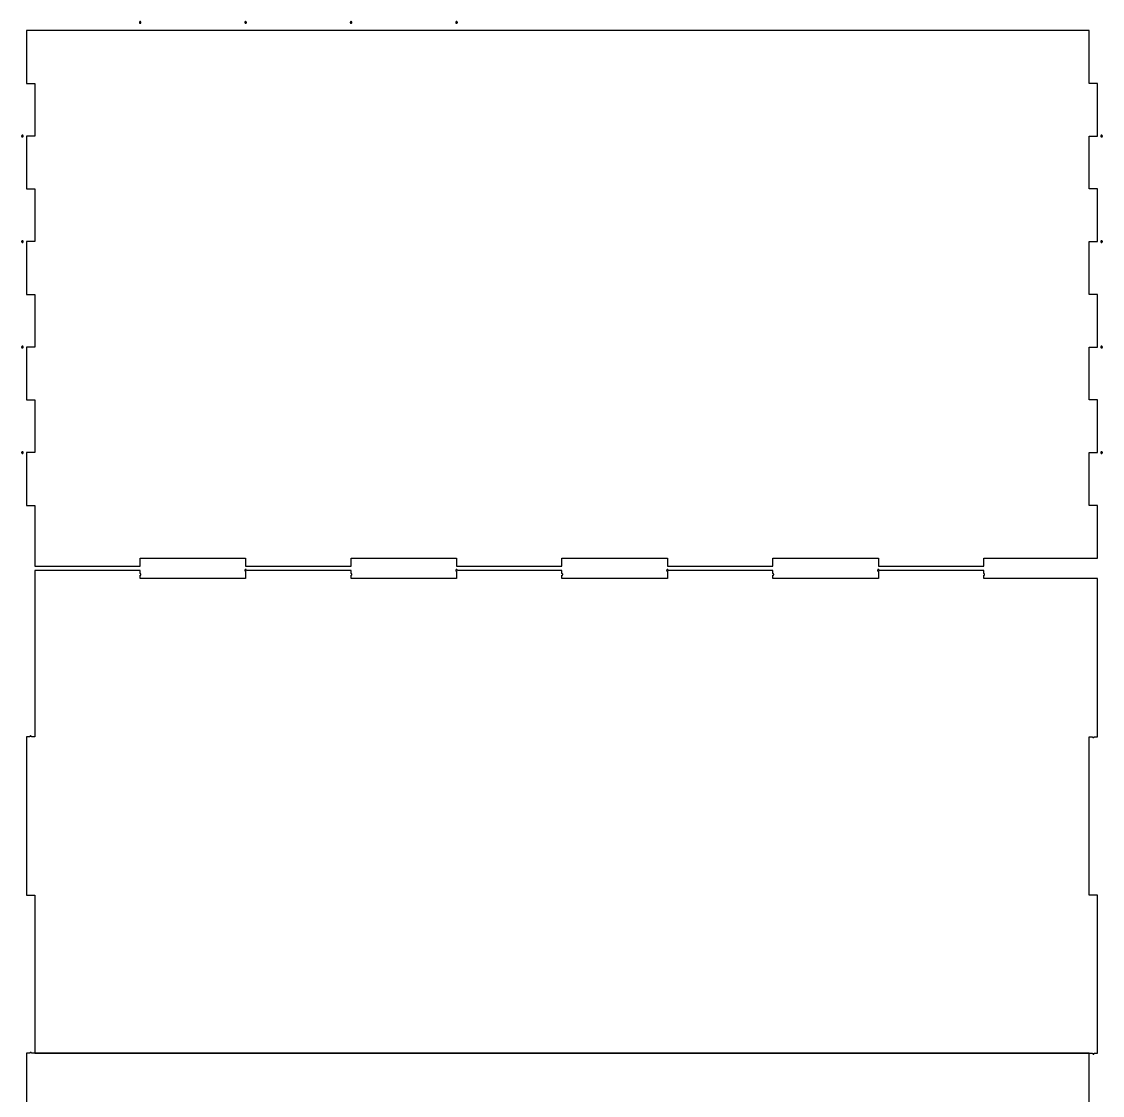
# Model space of a CAD drawing. Header units: metres. Extents: x -5 to 600, y -3 to 4175.
# Drawn here: x -5 to 405, y 404 to 811.2 of the extents above; entities that cross this region are included whole.
import ezdxf

# ---------------------------------------------------------------- set-up
doc = ezdxf.new("R2010")
doc.units = ezdxf.units.M

msp = doc.modelspace()

# ---------------------------------------------------------------- linework, layer by layer
for p, q in [((400, 807.75), (-3.09999, 807.75)), ((-3.09999, 807.75), (-3.09999, 787.75)), ((39.6917, 810.882), (39.69, 810.85)), ((39.69, 810.85), (39.6917, 810.818)), ((39.6968, 810.914), (39.6917, 810.882)), ((39.6917, 810.818), (39.6968, 810.786)), ((39.7052, 810.946), (39.6968, 810.914)), ((39.6968, 810.786), (39.7052, 810.754)), ((39.7168, 810.976), (39.7052, 810.946)), ((39.7052, 810.754), (39.7168, 810.724)), ((39.7315, 811.005), (39.7168, 810.976)), ((39.7168, 810.724), (39.7315, 810.695)), ((39.7492, 811.032), (39.7315, 811.005)), ((39.7315, 810.695), (39.7492, 810.668)), ((39.7696, 811.057), (39.7492, 811.032)), ((39.7492, 810.668), (39.7696, 810.643)), ((39.7926, 811.08), (39.7696, 811.057)), ((39.7696, 810.643), (39.7926, 810.62)), ((39.8178, 811.101), (39.7926, 811.08)), ((39.7926, 810.62), (39.8178, 810.599)), ((39.845, 811.118), (39.8178, 811.101)), ((39.8178, 810.599), (39.845, 810.582)), ((39.8739, 811.133), (39.845, 811.118)), ((39.845, 810.582), (39.8739, 810.567)), ((39.9042, 811.145), (39.8739, 811.133)), ((39.8739, 810.567), (39.9042, 810.555)), ((39.9355, 811.153), (39.9042, 811.145)), ((39.9042, 810.555), (39.9355, 810.547)), ((39.9676, 811.158), (39.9355, 811.153)), ((39.9355, 810.547), (39.9676, 810.542)), ((40, 811.16), (39.9676, 811.158)), ((39.9676, 810.542), (40, 810.54)), ((40.0324, 811.158), (40, 811.16)), ((40, 810.54), (40.0324, 810.542)), ((40.0645, 811.153), (40.0324, 811.158)), ((40.0324, 810.542), (40.0645, 810.547)), ((40.0958, 811.145), (40.0645, 811.153)), ((40.0645, 810.547), (40.0958, 810.555)), ((40.1261, 811.133), (40.0958, 811.145)), ((40.0958, 810.555), (40.1261, 810.567)), ((40.155, 811.118), (40.1261, 811.133)), ((40.1261, 810.567), (40.155, 810.582)), ((40.1822, 811.101), (40.155, 811.118)), ((40.155, 810.582), (40.1822, 810.599)), ((40.2074, 811.08), (40.1822, 811.101)), ((40.1822, 810.599), (40.2074, 810.62)), ((40.2304, 811.057), (40.2074, 811.08)), ((40.2074, 810.62), (40.2304, 810.643)), ((40.2508, 811.032), (40.2304, 811.057)), ((40.2304, 810.643), (40.2508, 810.668)), ((40.2685, 811.005), (40.2508, 811.032)), ((40.2508, 810.668), (40.2685, 810.695)), ((40.2832, 810.976), (40.2685, 811.005)), ((40.2685, 810.695), (40.2832, 810.724)), ((40.2948, 810.946), (40.2832, 810.976)), ((40.2832, 810.724), (40.2948, 810.754)), ((40.3032, 810.914), (40.2948, 810.946)), ((40.2948, 810.754), (40.3032, 810.786)), ((40.3083, 810.882), (40.3032, 810.914)), ((40.3032, 810.786), (40.3083, 810.818)), ((40.31, 810.85), (40.3083, 810.882)), ((40.3083, 810.818), (40.31, 810.85)), ((79.6917, 810.882), (79.69, 810.85)), ((79.69, 810.85), (79.6917, 810.818)), ((79.6968, 810.914), (79.6917, 810.882)), ((79.6917, 810.818), (79.6968, 810.786)), ((79.7052, 810.946), (79.6968, 810.914)), ((79.6968, 810.786), (79.7052, 810.754)), ((79.7168, 810.976), (79.7052, 810.946)), ((79.7052, 810.754), (79.7168, 810.724)), ((79.7315, 811.005), (79.7168, 810.976)), ((79.7168, 810.724), (79.7315, 810.695)), ((79.7492, 811.032), (79.7315, 811.005)), ((79.7315, 810.695), (79.7492, 810.668)), ((79.7696, 811.057), (79.7492, 811.032)), ((79.7492, 810.668), (79.7696, 810.643)), ((79.7926, 811.08), (79.7696, 811.057)), ((79.7696, 810.643), (79.7926, 810.62)), ((79.8178, 811.101), (79.7926, 811.08)), ((79.7926, 810.62), (79.8178, 810.599)), ((79.845, 811.118), (79.8178, 811.101)), ((79.8178, 810.599), (79.845, 810.582)), ((79.8739, 811.133), (79.845, 811.118)), ((79.845, 810.582), (79.8739, 810.567)), ((79.9042, 811.145), (79.8739, 811.133)), ((79.8739, 810.567), (79.9042, 810.555)), ((79.9355, 811.153), (79.9042, 811.145)), ((79.9042, 810.555), (79.9355, 810.547)), ((79.9676, 811.158), (79.9355, 811.153)), ((79.9355, 810.547), (79.9676, 810.542)), ((80, 811.16), (79.9676, 811.158)), ((79.9676, 810.542), (80, 810.54)), ((80.0324, 811.158), (80, 811.16)), ((80, 810.54), (80.0324, 810.542)), ((80.0645, 811.153), (80.0324, 811.158)), ((80.0324, 810.542), (80.0645, 810.547)), ((80.0958, 811.145), (80.0645, 811.153)), ((80.0645, 810.547), (80.0958, 810.555)), ((80.1261, 811.133), (80.0958, 811.145)), ((80.0958, 810.555), (80.1261, 810.567)), ((80.155, 811.118), (80.1261, 811.133)), ((80.1261, 810.567), (80.155, 810.582)), ((80.1822, 811.101), (80.155, 811.118)), ((80.155, 810.582), (80.1822, 810.599)), ((80.2074, 811.08), (80.1822, 811.101)), ((80.1822, 810.599), (80.2074, 810.62)), ((80.2304, 811.057), (80.2074, 811.08)), ((80.2074, 810.62), (80.2304, 810.643)), ((80.2508, 811.032), (80.2304, 811.057)), ((80.2304, 810.643), (80.2508, 810.668)), ((80.2685, 811.005), (80.2508, 811.032)), ((80.2508, 810.668), (80.2685, 810.695)), ((80.2832, 810.976), (80.2685, 811.005)), ((80.2685, 810.695), (80.2832, 810.724)), ((80.2948, 810.946), (80.2832, 810.976)), ((80.2832, 810.724), (80.2948, 810.754)), ((80.3032, 810.914), (80.2948, 810.946)), ((80.2948, 810.754), (80.3032, 810.786)), ((80.3083, 810.882), (80.3032, 810.914)), ((80.3032, 810.786), (80.3083, 810.818)), ((80.31, 810.85), (80.3083, 810.882)), ((80.3083, 810.818), (80.31, 810.85)), ((119.692, 810.882), (119.69, 810.85)), ((119.69, 810.85), (119.692, 810.818)), ((119.697, 810.914), (119.692, 810.882)), ((119.692, 810.818), (119.697, 810.786)), ((119.705, 810.946), (119.697, 810.914)), ((119.697, 810.786), (119.705, 810.754)), ((119.717, 810.976), (119.705, 810.946)), ((119.705, 810.754), (119.717, 810.724)), ((119.732, 811.005), (119.717, 810.976)), ((119.717, 810.724), (119.732, 810.695)), ((119.749, 811.032), (119.732, 811.005)), ((119.732, 810.695), (119.749, 810.668)), ((119.77, 811.057), (119.749, 811.032)), ((119.749, 810.668), (119.77, 810.643)), ((119.793, 811.08), (119.77, 811.057)), ((119.77, 810.643), (119.793, 810.62)), ((119.818, 811.101), (119.793, 811.08)), ((119.793, 810.62), (119.818, 810.599)), ((119.845, 811.118), (119.818, 811.101)), ((119.818, 810.599), (119.845, 810.582)), ((119.874, 811.133), (119.845, 811.118)), ((119.845, 810.582), (119.874, 810.567)), ((119.904, 811.145), (119.874, 811.133)), ((119.874, 810.567), (119.904, 810.555)), ((119.936, 811.153), (119.904, 811.145)), ((119.904, 810.555), (119.936, 810.547)), ((119.968, 811.158), (119.936, 811.153)), ((119.936, 810.547), (119.968, 810.542)), ((120, 811.16), (119.968, 811.158)), ((119.968, 810.542), (120, 810.54)), ((120.032, 811.158), (120, 811.16)), ((120, 810.54), (120.032, 810.542)), ((120.064, 811.153), (120.032, 811.158)), ((120.032, 810.542), (120.064, 810.547)), ((120.096, 811.145), (120.064, 811.153)), ((120.064, 810.547), (120.096, 810.555)), ((120.126, 811.133), (120.096, 811.145)), ((120.096, 810.555), (120.126, 810.567)), ((120.155, 811.118), (120.126, 811.133)), ((120.126, 810.567), (120.155, 810.582)), ((120.182, 811.101), (120.155, 811.118)), ((120.155, 810.582), (120.182, 810.599)), ((120.207, 811.08), (120.182, 811.101)), ((120.182, 810.599), (120.207, 810.62)), ((120.23, 811.057), (120.207, 811.08)), ((120.207, 810.62), (120.23, 810.643)), ((120.251, 811.032), (120.23, 811.057)), ((120.23, 810.643), (120.251, 810.668)), ((120.268, 811.005), (120.251, 811.032)), ((120.251, 810.668), (120.268, 810.695)), ((120.283, 810.976), (120.268, 811.005)), ((120.268, 810.695), (120.283, 810.724)), ((120.295, 810.946), (120.283, 810.976)), ((120.283, 810.724), (120.295, 810.754)), ((120.303, 810.914), (120.295, 810.946)), ((120.295, 810.754), (120.303, 810.786)), ((120.308, 810.882), (120.303, 810.914)), ((120.303, 810.786), (120.308, 810.818)), ((120.31, 810.85), (120.308, 810.882)), ((120.308, 810.818), (120.31, 810.85)), ((159.692, 810.882), (159.69, 810.85)), ((159.69, 810.85), (159.692, 810.818)), ((159.697, 810.914), (159.692, 810.882)), ((159.692, 810.818), (159.697, 810.786)), ((159.705, 810.946), (159.697, 810.914)), ((159.697, 810.786), (159.705, 810.754)), ((159.717, 810.976), (159.705, 810.946)), ((159.705, 810.754), (159.717, 810.724)), ((159.732, 811.005), (159.717, 810.976)), ((159.717, 810.724), (159.732, 810.695)), ((159.749, 811.032), (159.732, 811.005)), ((159.732, 810.695), (159.749, 810.668)), ((159.77, 811.057), (159.749, 811.032)), ((159.749, 810.668), (159.77, 810.643)), ((159.793, 811.08), (159.77, 811.057)), ((159.77, 810.643), (159.793, 810.62)), ((159.818, 811.101), (159.793, 811.08)), ((159.793, 810.62), (159.818, 810.599)), ((159.845, 811.118), (159.818, 811.101)), ((159.818, 810.599), (159.845, 810.582)), ((159.874, 811.133), (159.845, 811.118)), ((159.845, 810.582), (159.874, 810.567)), ((159.904, 811.145), (159.874, 811.133)), ((159.874, 810.567), (159.904, 810.555)), ((159.936, 811.153), (159.904, 811.145)), ((159.904, 810.555), (159.936, 810.547)), ((159.968, 811.158), (159.936, 811.153)), ((159.936, 810.547), (159.968, 810.542)), ((160, 811.16), (159.968, 811.158)), ((159.968, 810.542), (160, 810.54)), ((160.032, 811.158), (160, 811.16)), ((160, 810.54), (160.032, 810.542)), ((160.064, 811.153), (160.032, 811.158)), ((160.032, 810.542), (160.064, 810.547)), ((160.096, 811.145), (160.064, 811.153)), ((160.064, 810.547), (160.096, 810.555)), ((160.126, 811.133), (160.096, 811.145)), ((160.096, 810.555), (160.126, 810.567)), ((160.155, 811.118), (160.126, 811.133)), ((160.126, 810.567), (160.155, 810.582)), ((160.182, 811.101), (160.155, 811.118)), ((160.155, 810.582), (160.182, 810.599)), ((160.207, 811.08), (160.182, 811.101)), ((160.182, 810.599), (160.207, 810.62)), ((160.23, 811.057), (160.207, 811.08)), ((160.207, 810.62), (160.23, 810.643)), ((160.251, 811.032), (160.23, 811.057)), ((160.23, 810.643), (160.251, 810.668)), ((160.268, 811.005), (160.251, 811.032)), ((160.251, 810.668), (160.268, 810.695)), ((160.283, 810.976), (160.268, 811.005)), ((160.268, 810.695), (160.283, 810.724)), ((160.295, 810.946), (160.283, 810.976)), ((160.283, 810.724), (160.295, 810.754)), ((160.303, 810.914), (160.295, 810.946)), ((160.295, 810.754), (160.303, 810.786)), ((160.308, 810.882), (160.303, 810.914)), ((160.303, 810.786), (160.308, 810.818)), ((160.31, 810.85), (160.308, 810.882)), ((160.308, 810.818), (160.31, 810.85)), ((400, 787.75), (400, 807.75)), ((-3.09999, 787.75), (0, 787.75)), ((0, 787.75), (0, 767.75)), ((403.1, 787.75), (400, 787.75)), ((403.1, 767.75), (403.1, 787.75)), ((-4.9583, 767.782), (-4.95999, 767.75)), ((-4.95999, 767.75), (-4.9583, 767.718)), ((-4.95322, 767.814), (-4.9583, 767.782)), ((-4.9583, 767.718), (-4.95322, 767.686)), ((-4.94482, 767.846), (-4.95322, 767.814)), ((-4.95322, 767.686), (-4.94482, 767.654)), ((-4.9332, 767.876), (-4.94482, 767.846)), ((-4.94482, 767.654), (-4.9332, 767.624)), ((-4.91846, 767.905), (-4.9332, 767.876)), ((-4.9332, 767.624), (-4.91846, 767.595)), ((-4.90079, 767.932), (-4.91846, 767.905)), ((-4.91846, 767.595), (-4.90079, 767.568)), ((-4.88037, 767.957), (-4.90079, 767.932)), ((-4.90079, 767.568), (-4.88037, 767.543)), ((-4.85742, 767.98), (-4.88037, 767.957)), ((-4.88037, 767.543), (-4.85742, 767.52)), ((-4.8322, 768.001), (-4.85742, 767.98)), ((-4.85742, 767.52), (-4.8322, 767.499)), ((-4.80499, 768.018), (-4.8322, 768.001)), ((-4.8322, 767.499), (-4.80499, 767.482)), ((-4.77608, 768.033), (-4.80499, 768.018)), ((-4.80499, 767.482), (-4.77608, 767.467)), ((-4.74579, 768.045), (-4.77608, 768.033)), ((-4.77608, 767.467), (-4.74579, 767.455)), ((-4.71445, 768.053), (-4.74579, 768.045)), ((-4.74579, 767.455), (-4.71445, 767.447)), ((-4.6824, 768.058), (-4.71445, 768.053)), ((-4.71445, 767.447), (-4.6824, 767.442)), ((-4.64999, 768.06), (-4.6824, 768.058)), ((-4.6824, 767.442), (-4.64999, 767.44)), ((-4.61758, 768.058), (-4.64999, 768.06)), ((-4.64999, 767.44), (-4.61758, 767.442)), ((-4.58554, 768.053), (-4.61758, 768.058)), ((-4.61758, 767.442), (-4.58554, 767.447)), ((-4.5542, 768.045), (-4.58554, 768.053)), ((-4.58554, 767.447), (-4.5542, 767.455)), ((-4.52391, 768.033), (-4.5542, 768.045)), ((-4.5542, 767.455), (-4.52391, 767.467)), ((-4.495, 768.018), (-4.52391, 768.033)), ((-4.52391, 767.467), (-4.495, 767.482)), ((-4.46777, 768.001), (-4.495, 768.018)), ((-4.495, 767.482), (-4.46777, 767.499)), ((-4.44257, 767.98), (-4.46777, 768.001)), ((-4.46777, 767.499), (-4.44257, 767.52)), ((-4.41962, 767.957), (-4.44257, 767.98)), ((-4.44257, 767.52), (-4.41962, 767.543)), ((-4.3992, 767.932), (-4.41962, 767.957)), ((-4.41962, 767.543), (-4.3992, 767.568)), ((-4.38153, 767.905), (-4.3992, 767.932)), ((-4.3992, 767.568), (-4.38153, 767.595)), ((-4.36679, 767.876), (-4.38153, 767.905)), ((-4.38153, 767.595), (-4.36679, 767.624)), ((-4.35516, 767.846), (-4.36679, 767.876)), ((-4.36679, 767.624), (-4.35516, 767.654)), ((-4.34677, 767.814), (-4.35516, 767.846)), ((-4.35516, 767.654), (-4.34677, 767.686)), ((-4.34169, 767.782), (-4.34677, 767.814)), ((-4.34677, 767.686), (-4.34169, 767.718)), ((-4.34, 767.75), (-4.34169, 767.782)), ((-4.34169, 767.718), (-4.34, 767.75)), ((0, 767.75), (-3.09999, 767.75)), ((-3.09999, 767.75), (-3.09999, 747.75)), ((400, 747.75), (400, 767.75)), ((400, 767.75), (403.1, 767.75)), ((404.342, 767.782), (404.34, 767.75)), ((404.34, 767.75), (404.342, 767.718)), ((404.347, 767.814), (404.342, 767.782)), ((404.342, 767.718), (404.347, 767.686)), ((404.355, 767.846), (404.347, 767.814)), ((404.347, 767.686), (404.355, 767.654)), ((404.367, 767.876), (404.355, 767.846)), ((404.355, 767.654), (404.367, 767.624)), ((404.382, 767.905), (404.367, 767.876)), ((404.367, 767.624), (404.382, 767.595)), ((404.399, 767.932), (404.382, 767.905)), ((404.382, 767.595), (404.399, 767.568)), ((404.42, 767.957), (404.399, 767.932)), ((404.399, 767.568), (404.42, 767.543)), ((404.443, 767.98), (404.42, 767.957)), ((404.42, 767.543), (404.443, 767.52)), ((404.468, 768.001), (404.443, 767.98)), ((404.443, 767.52), (404.468, 767.499)), ((404.495, 768.018), (404.468, 768.001)), ((404.468, 767.499), (404.495, 767.482)), ((404.524, 768.033), (404.495, 768.018)), ((404.495, 767.482), (404.524, 767.467)), ((404.554, 768.045), (404.524, 768.033)), ((404.524, 767.467), (404.554, 767.455)), ((404.586, 768.053), (404.554, 768.045)), ((404.554, 767.455), (404.586, 767.447)), ((404.618, 768.058), (404.586, 768.053)), ((404.586, 767.447), (404.618, 767.442)), ((404.65, 768.06), (404.618, 768.058)), ((404.618, 767.442), (404.65, 767.44)), ((404.682, 768.058), (404.65, 768.06)), ((404.65, 767.44), (404.682, 767.442)), ((404.714, 768.053), (404.682, 768.058)), ((404.682, 767.442), (404.714, 767.447)), ((404.746, 768.045), (404.714, 768.053)), ((404.714, 767.447), (404.746, 767.455)), ((404.776, 768.033), (404.746, 768.045)), ((404.746, 767.455), (404.776, 767.467)), ((404.805, 768.018), (404.776, 768.033)), ((404.776, 767.467), (404.805, 767.482)), ((404.832, 768.001), (404.805, 768.018)), ((404.805, 767.482), (404.832, 767.499)), ((404.857, 767.98), (404.832, 768.001)), ((404.832, 767.499), (404.857, 767.52)), ((404.88, 767.957), (404.857, 767.98)), ((404.857, 767.52), (404.88, 767.543)), ((404.901, 767.932), (404.88, 767.957)), ((404.88, 767.543), (404.901, 767.568)), ((404.918, 767.905), (404.901, 767.932)), ((404.901, 767.568), (404.918, 767.595)), ((404.933, 767.876), (404.918, 767.905)), ((404.918, 767.595), (404.933, 767.624)), ((404.945, 767.846), (404.933, 767.876)), ((404.933, 767.624), (404.945, 767.654)), ((404.953, 767.814), (404.945, 767.846)), ((404.945, 767.654), (404.953, 767.686)), ((404.958, 767.782), (404.953, 767.814)), ((404.953, 767.686), (404.958, 767.718)), ((404.96, 767.75), (404.958, 767.782)), ((404.958, 767.718), (404.96, 767.75)), ((-3.09999, 747.75), (0, 747.75)), ((0, 747.75), (0, 727.75)), ((403.1, 747.75), (400, 747.75)), ((403.1, 727.75), (403.1, 747.75)), ((-4.9583, 727.782), (-4.95999, 727.75)), ((-4.95999, 727.75), (-4.9583, 727.718)), ((-4.95322, 727.814), (-4.9583, 727.782)), ((-4.9583, 727.718), (-4.95322, 727.686)), ((-4.94482, 727.846), (-4.95322, 727.814)), ((-4.95322, 727.686), (-4.94482, 727.654)), ((-4.9332, 727.876), (-4.94482, 727.846)), ((-4.94482, 727.654), (-4.9332, 727.624)), ((-4.91846, 727.905), (-4.9332, 727.876)), ((-4.9332, 727.624), (-4.91846, 727.595)), ((-4.90079, 727.932), (-4.91846, 727.905)), ((-4.91846, 727.595), (-4.90079, 727.568)), ((-4.88037, 727.957), (-4.90079, 727.932)), ((-4.90079, 727.568), (-4.88037, 727.543)), ((-4.85742, 727.98), (-4.88037, 727.957)), ((-4.88037, 727.543), (-4.85742, 727.52)), ((-4.8322, 728.001), (-4.85742, 727.98)), ((-4.85742, 727.52), (-4.8322, 727.499)), ((-4.80499, 728.018), (-4.8322, 728.001)), ((-4.8322, 727.499), (-4.80499, 727.482)), ((-4.77608, 728.033), (-4.80499, 728.018)), ((-4.80499, 727.482), (-4.77608, 727.467)), ((-4.74579, 728.045), (-4.77608, 728.033)), ((-4.77608, 727.467), (-4.74579, 727.455)), ((-4.71445, 728.053), (-4.74579, 728.045)), ((-4.74579, 727.455), (-4.71445, 727.447)), ((-4.6824, 728.058), (-4.71445, 728.053)), ((-4.71445, 727.447), (-4.6824, 727.442)), ((-4.64999, 728.06), (-4.6824, 728.058)), ((-4.6824, 727.442), (-4.64999, 727.44)), ((-4.61758, 728.058), (-4.64999, 728.06)), ((-4.64999, 727.44), (-4.61758, 727.442)), ((-4.58554, 728.053), (-4.61758, 728.058)), ((-4.61758, 727.442), (-4.58554, 727.447)), ((-4.5542, 728.045), (-4.58554, 728.053)), ((-4.58554, 727.447), (-4.5542, 727.455)), ((-4.52391, 728.033), (-4.5542, 728.045)), ((-4.5542, 727.455), (-4.52391, 727.467)), ((-4.495, 728.018), (-4.52391, 728.033)), ((-4.52391, 727.467), (-4.495, 727.482)), ((-4.46777, 728.001), (-4.495, 728.018)), ((-4.495, 727.482), (-4.46777, 727.499)), ((-4.44257, 727.98), (-4.46777, 728.001)), ((-4.46777, 727.499), (-4.44257, 727.52)), ((-4.41962, 727.957), (-4.44257, 727.98)), ((-4.44257, 727.52), (-4.41962, 727.543)), ((-4.3992, 727.932), (-4.41962, 727.957)), ((-4.41962, 727.543), (-4.3992, 727.568)), ((-4.38153, 727.905), (-4.3992, 727.932)), ((-4.3992, 727.568), (-4.38153, 727.595)), ((-4.36679, 727.876), (-4.38153, 727.905)), ((-4.38153, 727.595), (-4.36679, 727.624)), ((-4.35516, 727.846), (-4.36679, 727.876)), ((-4.36679, 727.624), (-4.35516, 727.654)), ((-4.34677, 727.814), (-4.35516, 727.846)), ((-4.35516, 727.654), (-4.34677, 727.686)), ((-4.34169, 727.782), (-4.34677, 727.814)), ((-4.34677, 727.686), (-4.34169, 727.718)), ((-4.34, 727.75), (-4.34169, 727.782)), ((-4.34169, 727.718), (-4.34, 727.75)), ((0, 727.75), (-3.09999, 727.75)), ((-3.09999, 727.75), (-3.09999, 707.75)), ((400, 707.75), (400, 727.75)), ((400, 727.75), (403.1, 727.75)), ((404.342, 727.782), (404.34, 727.75)), ((404.34, 727.75), (404.342, 727.718)), ((404.347, 727.814), (404.342, 727.782)), ((404.342, 727.718), (404.347, 727.686)), ((404.355, 727.846), (404.347, 727.814)), ((404.347, 727.686), (404.355, 727.654)), ((404.367, 727.876), (404.355, 727.846)), ((404.355, 727.654), (404.367, 727.624)), ((404.382, 727.905), (404.367, 727.876)), ((404.367, 727.624), (404.382, 727.595)), ((404.399, 727.932), (404.382, 727.905)), ((404.382, 727.595), (404.399, 727.568)), ((404.42, 727.957), (404.399, 727.932)), ((404.399, 727.568), (404.42, 727.543)), ((404.443, 727.98), (404.42, 727.957)), ((404.42, 727.543), (404.443, 727.52)), ((404.468, 728.001), (404.443, 727.98)), ((404.443, 727.52), (404.468, 727.499)), ((404.495, 728.018), (404.468, 728.001)), ((404.468, 727.499), (404.495, 727.482)), ((404.524, 728.033), (404.495, 728.018)), ((404.495, 727.482), (404.524, 727.467)), ((404.554, 728.045), (404.524, 728.033)), ((404.524, 727.467), (404.554, 727.455)), ((404.586, 728.053), (404.554, 728.045)), ((404.554, 727.455), (404.586, 727.447)), ((404.618, 728.058), (404.586, 728.053)), ((404.586, 727.447), (404.618, 727.442)), ((404.65, 728.06), (404.618, 728.058)), ((404.618, 727.442), (404.65, 727.44)), ((404.682, 728.058), (404.65, 728.06)), ((404.65, 727.44), (404.682, 727.442)), ((404.714, 728.053), (404.682, 728.058)), ((404.682, 727.442), (404.714, 727.447)), ((404.746, 728.045), (404.714, 728.053)), ((404.714, 727.447), (404.746, 727.455)), ((404.776, 728.033), (404.746, 728.045)), ((404.746, 727.455), (404.776, 727.467)), ((404.805, 728.018), (404.776, 728.033)), ((404.776, 727.467), (404.805, 727.482)), ((404.832, 728.001), (404.805, 728.018)), ((404.805, 727.482), (404.832, 727.499)), ((404.857, 727.98), (404.832, 728.001)), ((404.832, 727.499), (404.857, 727.52)), ((404.88, 727.957), (404.857, 727.98)), ((404.857, 727.52), (404.88, 727.543)), ((404.901, 727.932), (404.88, 727.957)), ((404.88, 727.543), (404.901, 727.568)), ((404.918, 727.905), (404.901, 727.932)), ((404.901, 727.568), (404.918, 727.595)), ((404.933, 727.876), (404.918, 727.905)), ((404.918, 727.595), (404.933, 727.624)), ((404.945, 727.846), (404.933, 727.876)), ((404.933, 727.624), (404.945, 727.654)), ((404.953, 727.814), (404.945, 727.846)), ((404.945, 727.654), (404.953, 727.686)), ((404.958, 727.782), (404.953, 727.814)), ((404.953, 727.686), (404.958, 727.718)), ((404.96, 727.75), (404.958, 727.782)), ((404.958, 727.718), (404.96, 727.75)), ((-3.09999, 707.75), (0, 707.75)), ((0, 707.75), (0, 687.75)), ((403.1, 707.75), (400, 707.75)), ((403.1, 687.75), (403.1, 707.75)), ((-4.9583, 687.782), (-4.95999, 687.75)), ((-4.95999, 687.75), (-4.9583, 687.718)), ((-4.95322, 687.814), (-4.9583, 687.782)), ((-4.9583, 687.718), (-4.95322, 687.686)), ((-4.94482, 687.846), (-4.95322, 687.814)), ((-4.95322, 687.686), (-4.94482, 687.654)), ((-4.9332, 687.876), (-4.94482, 687.846)), ((-4.94482, 687.654), (-4.9332, 687.624)), ((-4.91846, 687.905), (-4.9332, 687.876)), ((-4.9332, 687.624), (-4.91846, 687.595)), ((-4.90079, 687.932), (-4.91846, 687.905)), ((-4.91846, 687.595), (-4.90079, 687.568)), ((-4.88037, 687.957), (-4.90079, 687.932)), ((-4.90079, 687.568), (-4.88037, 687.543)), ((-4.85742, 687.98), (-4.88037, 687.957)), ((-4.88037, 687.543), (-4.85742, 687.52)), ((-4.8322, 688.001), (-4.85742, 687.98)), ((-4.85742, 687.52), (-4.8322, 687.499)), ((-4.80499, 688.018), (-4.8322, 688.001)), ((-4.8322, 687.499), (-4.80499, 687.482)), ((-4.77608, 688.033), (-4.80499, 688.018)), ((-4.80499, 687.482), (-4.77608, 687.467)), ((-4.74579, 688.045), (-4.77608, 688.033)), ((-4.77608, 687.467), (-4.74579, 687.455)), ((-4.71445, 688.053), (-4.74579, 688.045)), ((-4.74579, 687.455), (-4.71445, 687.447)), ((-4.6824, 688.058), (-4.71445, 688.053)), ((-4.71445, 687.447), (-4.6824, 687.442)), ((-4.64999, 688.06), (-4.6824, 688.058)), ((-4.6824, 687.442), (-4.64999, 687.44)), ((-4.61758, 688.058), (-4.64999, 688.06)), ((-4.64999, 687.44), (-4.61758, 687.442)), ((-4.58554, 688.053), (-4.61758, 688.058)), ((-4.61758, 687.442), (-4.58554, 687.447)), ((-4.5542, 688.045), (-4.58554, 688.053)), ((-4.58554, 687.447), (-4.5542, 687.455)), ((-4.52391, 688.033), (-4.5542, 688.045)), ((-4.5542, 687.455), (-4.52391, 687.467)), ((-4.495, 688.018), (-4.52391, 688.033)), ((-4.52391, 687.467), (-4.495, 687.482)), ((-4.46777, 688.001), (-4.495, 688.018)), ((-4.495, 687.482), (-4.46777, 687.499)), ((-4.44257, 687.98), (-4.46777, 688.001)), ((-4.46777, 687.499), (-4.44257, 687.52)), ((-4.41962, 687.957), (-4.44257, 687.98)), ((-4.44257, 687.52), (-4.41962, 687.543)), ((-4.3992, 687.932), (-4.41962, 687.957)), ((-4.41962, 687.543), (-4.3992, 687.568)), ((-4.38153, 687.905), (-4.3992, 687.932)), ((-4.3992, 687.568), (-4.38153, 687.595)), ((-4.36679, 687.876), (-4.38153, 687.905)), ((-4.38153, 687.595), (-4.36679, 687.624)), ((-4.35516, 687.846), (-4.36679, 687.876)), ((-4.36679, 687.624), (-4.35516, 687.654)), ((-4.34677, 687.814), (-4.35516, 687.846)), ((-4.35516, 687.654), (-4.34677, 687.686)), ((-4.34169, 687.782), (-4.34677, 687.814)), ((-4.34677, 687.686), (-4.34169, 687.718)), ((-4.34, 687.75), (-4.34169, 687.782)), ((-4.34169, 687.718), (-4.34, 687.75)), ((0, 687.75), (-3.09999, 687.75)), ((-3.09999, 687.75), (-3.09999, 667.75)), ((400, 667.75), (400, 687.75)), ((400, 687.75), (403.1, 687.75)), ((404.342, 687.782), (404.34, 687.75)), ((404.34, 687.75), (404.342, 687.718)), ((404.347, 687.814), (404.342, 687.782)), ((404.342, 687.718), (404.347, 687.686)), ((404.355, 687.846), (404.347, 687.814)), ((404.347, 687.686), (404.355, 687.654)), ((404.367, 687.876), (404.355, 687.846)), ((404.355, 687.654), (404.367, 687.624)), ((404.382, 687.905), (404.367, 687.876)), ((404.367, 687.624), (404.382, 687.595)), ((404.399, 687.932), (404.382, 687.905)), ((404.382, 687.595), (404.399, 687.568)), ((404.42, 687.957), (404.399, 687.932)), ((404.399, 687.568), (404.42, 687.543)), ((404.443, 687.98), (404.42, 687.957)), ((404.42, 687.543), (404.443, 687.52)), ((404.468, 688.001), (404.443, 687.98)), ((404.443, 687.52), (404.468, 687.499)), ((404.495, 688.018), (404.468, 688.001)), ((404.468, 687.499), (404.495, 687.482)), ((404.524, 688.033), (404.495, 688.018)), ((404.495, 687.482), (404.524, 687.467)), ((404.554, 688.045), (404.524, 688.033)), ((404.524, 687.467), (404.554, 687.455)), ((404.586, 688.053), (404.554, 688.045)), ((404.554, 687.455), (404.586, 687.447)), ((404.618, 688.058), (404.586, 688.053)), ((404.586, 687.447), (404.618, 687.442)), ((404.65, 688.06), (404.618, 688.058)), ((404.618, 687.442), (404.65, 687.44)), ((404.682, 688.058), (404.65, 688.06)), ((404.65, 687.44), (404.682, 687.442)), ((404.714, 688.053), (404.682, 688.058)), ((404.682, 687.442), (404.714, 687.447)), ((404.746, 688.045), (404.714, 688.053)), ((404.714, 687.447), (404.746, 687.455)), ((404.776, 688.033), (404.746, 688.045)), ((404.746, 687.455), (404.776, 687.467)), ((404.805, 688.018), (404.776, 688.033)), ((404.776, 687.467), (404.805, 687.482)), ((404.832, 688.001), (404.805, 688.018)), ((404.805, 687.482), (404.832, 687.499)), ((404.857, 687.98), (404.832, 688.001)), ((404.832, 687.499), (404.857, 687.52)), ((404.88, 687.957), (404.857, 687.98)), ((404.857, 687.52), (404.88, 687.543)), ((404.901, 687.932), (404.88, 687.957)), ((404.88, 687.543), (404.901, 687.568)), ((404.918, 687.905), (404.901, 687.932)), ((404.901, 687.568), (404.918, 687.595)), ((404.933, 687.876), (404.918, 687.905)), ((404.918, 687.595), (404.933, 687.624)), ((404.945, 687.846), (404.933, 687.876)), ((404.933, 687.624), (404.945, 687.654)), ((404.953, 687.814), (404.945, 687.846)), ((404.945, 687.654), (404.953, 687.686)), ((404.958, 687.782), (404.953, 687.814)), ((404.953, 687.686), (404.958, 687.718)), ((404.96, 687.75), (404.958, 687.782)), ((404.958, 687.718), (404.96, 687.75)), ((-3.09999, 667.75), (0, 667.75)), ((0, 667.75), (0, 647.75)), ((403.1, 667.75), (400, 667.75)), ((403.1, 647.75), (403.1, 667.75)), ((-4.9583, 647.782), (-4.95999, 647.75)), ((-4.95999, 647.75), (-4.9583, 647.718)), ((-4.95322, 647.814), (-4.9583, 647.782)), ((-4.9583, 647.718), (-4.95322, 647.686)), ((-4.94482, 647.846), (-4.95322, 647.814)), ((-4.95322, 647.686), (-4.94482, 647.654)), ((-4.9332, 647.876), (-4.94482, 647.846)), ((-4.91846, 647.905), (-4.9332, 647.876)), ((-4.90079, 647.932), (-4.91846, 647.905)), ((-4.88037, 647.957), (-4.90079, 647.932)), ((-4.85742, 647.98), (-4.88037, 647.957)), ((-4.8322, 648.001), (-4.85742, 647.98)), ((-4.80499, 648.018), (-4.8322, 648.001)), ((-4.77608, 648.033), (-4.80499, 648.018)), ((-4.74579, 648.045), (-4.77608, 648.033)), ((-4.71445, 648.053), (-4.74579, 648.045)), ((-4.6824, 648.058), (-4.71445, 648.053)), ((-4.64999, 648.06), (-4.6824, 648.058)), ((-4.61758, 648.058), (-4.64999, 648.06)), ((-4.58554, 648.053), (-4.61758, 648.058)), ((-4.5542, 648.045), (-4.58554, 648.053)), ((-4.52391, 648.033), (-4.5542, 648.045)), ((-4.495, 648.018), (-4.52391, 648.033)), ((-4.46777, 648.001), (-4.495, 648.018)), ((-4.44257, 647.98), (-4.46777, 648.001)), ((-4.41962, 647.957), (-4.44257, 647.98)), ((-4.3992, 647.932), (-4.41962, 647.957)), ((-4.38153, 647.905), (-4.3992, 647.932)), ((-4.36679, 647.876), (-4.38153, 647.905)), ((-4.35516, 647.846), (-4.36679, 647.876)), ((-4.34677, 647.814), (-4.35516, 647.846)), ((-4.35516, 647.654), (-4.34677, 647.686)), ((-4.34169, 647.782), (-4.34677, 647.814)), ((-4.34677, 647.686), (-4.34169, 647.718)), ((-4.34, 647.75), (-4.34169, 647.782)), ((-4.34169, 647.718), (-4.34, 647.75)), ((0, 647.75), (-3.09999, 647.75)), ((-3.09999, 647.75), (-3.09999, 627.75)), ((400, 627.75), (400, 647.75)), ((400, 647.75), (403.1, 647.75)), ((404.342, 647.782), (404.34, 647.75)), ((404.34, 647.75), (404.342, 647.718)), ((404.347, 647.814), (404.342, 647.782)), ((404.342, 647.718), (404.347, 647.686)), ((404.355, 647.846), (404.347, 647.814)), ((404.347, 647.686), (404.355, 647.654)), ((404.367, 647.876), (404.355, 647.846)), ((404.382, 647.905), (404.367, 647.876)), ((404.399, 647.932), (404.382, 647.905)), ((404.42, 647.957), (404.399, 647.932)), ((404.443, 647.98), (404.42, 647.957)), ((404.468, 648.001), (404.443, 647.98)), ((404.495, 648.018), (404.468, 648.001)), ((404.524, 648.033), (404.495, 648.018)), ((404.554, 648.045), (404.524, 648.033)), ((404.586, 648.053), (404.554, 648.045)), ((404.618, 648.058), (404.586, 648.053)), ((404.65, 648.06), (404.618, 648.058)), ((404.682, 648.058), (404.65, 648.06)), ((404.714, 648.053), (404.682, 648.058)), ((404.746, 648.045), (404.714, 648.053)), ((404.776, 648.033), (404.746, 648.045)), ((404.805, 648.018), (404.776, 648.033)), ((404.832, 648.001), (404.805, 648.018)), ((404.857, 647.98), (404.832, 648.001)), ((404.88, 647.957), (404.857, 647.98)), ((404.901, 647.932), (404.88, 647.957)), ((404.918, 647.905), (404.901, 647.932)), ((404.933, 647.876), (404.918, 647.905)), ((404.945, 647.846), (404.933, 647.876)), ((404.953, 647.814), (404.945, 647.846)), ((404.945, 647.654), (404.953, 647.686)), ((404.958, 647.782), (404.953, 647.814)), ((404.953, 647.686), (404.958, 647.718)), ((404.96, 647.75), (404.958, 647.782)), ((404.958, 647.718), (404.96, 647.75)), ((-4.94482, 647.654), (-4.9332, 647.624)), ((-4.9332, 647.624), (-4.91846, 647.595)), ((-4.91846, 647.595), (-4.90079, 647.568)), ((-4.90079, 647.568), (-4.88037, 647.543)), ((-4.88037, 647.543), (-4.85742, 647.52)), ((-4.85742, 647.52), (-4.8322, 647.499)), ((-4.8322, 647.499), (-4.80499, 647.482)), ((-4.80499, 647.482), (-4.77608, 647.467)), ((-4.77608, 647.467), (-4.74579, 647.455)), ((-4.74579, 647.455), (-4.71445, 647.447)), ((-4.71445, 647.447), (-4.6824, 647.442)), ((-4.6824, 647.442), (-4.64999, 647.44)), ((-4.64999, 647.44), (-4.61758, 647.442)), ((-4.61758, 647.442), (-4.58554, 647.447)), ((-4.58554, 647.447), (-4.5542, 647.455)), ((-4.5542, 647.455), (-4.52391, 647.467)), ((-4.52391, 647.467), (-4.495, 647.482)), ((-4.495, 647.482), (-4.46777, 647.499)), ((-4.46777, 647.499), (-4.44257, 647.52)), ((-4.44257, 647.52), (-4.41962, 647.543)), ((-4.41962, 647.543), (-4.3992, 647.568)), ((-4.3992, 647.568), (-4.38153, 647.595)), ((-4.38153, 647.595), (-4.36679, 647.624)), ((-4.36679, 647.624), (-4.35516, 647.654)), ((404.355, 647.654), (404.367, 647.624)), ((404.367, 647.624), (404.382, 647.595)), ((404.382, 647.595), (404.399, 647.568)), ((404.399, 647.568), (404.42, 647.543)), ((404.42, 647.543), (404.443, 647.52)), ((404.443, 647.52), (404.468, 647.499)), ((404.468, 647.499), (404.495, 647.482)), ((404.495, 647.482), (404.524, 647.467)), ((404.524, 647.467), (404.554, 647.455)), ((404.554, 647.455), (404.586, 647.447)), ((404.586, 647.447), (404.618, 647.442)), ((404.618, 647.442), (404.65, 647.44)), ((404.65, 647.44), (404.682, 647.442)), ((404.682, 647.442), (404.714, 647.447)), ((404.714, 647.447), (404.746, 647.455)), ((404.746, 647.455), (404.776, 647.467)), ((404.776, 647.467), (404.805, 647.482)), ((404.805, 647.482), (404.832, 647.499)), ((404.832, 647.499), (404.857, 647.52)), ((404.857, 647.52), (404.88, 647.543)), ((404.88, 647.543), (404.901, 647.568)), ((404.901, 647.568), (404.918, 647.595)), ((404.918, 647.595), (404.933, 647.624)), ((404.933, 647.624), (404.945, 647.654)), ((-3.09999, 627.75), (0, 627.75)), ((0, 627.75), (0, 604.65)), ((403.1, 627.75), (400, 627.75)), ((403.1, 607.75), (403.1, 627.75)), ((40, 604.65), (40, 607.75)), ((40, 607.75), (80, 607.75)), ((80, 607.75), (80, 604.65)), ((120, 604.65), (120, 607.75)), ((120, 607.75), (160, 607.75)), ((160, 607.75), (160, 604.65)), ((200, 604.65), (200, 607.75)), ((200, 607.75), (240, 607.75)), ((240, 607.75), (240, 604.65)), ((280, 604.65), (280, 607.75)), ((280, 607.75), (320, 607.75)), ((320, 607.75), (320, 604.65)), ((360, 604.65), (360, 607.75)), ((360, 607.75), (403.1, 607.75)), ((0, 604.65), (40, 604.65)), ((40, 603.1), (0, 603.1)), ((0, 603.1), (0, 540)), ((40, 601.86), (40, 603.1)), ((79.6917, 603.132), (79.69, 603.1)), ((79.69, 603.1), (79.6917, 603.068)), ((79.6968, 603.164), (79.6917, 603.132)), ((79.6917, 603.068), (79.6968, 603.036)), ((79.7052, 603.196), (79.6968, 603.164)), ((79.6968, 603.036), (79.7052, 603.004)), ((79.7168, 603.226), (79.7052, 603.196)), ((79.7052, 603.004), (79.7168, 602.974)), ((79.7315, 603.255), (79.7168, 603.226)), ((79.7168, 602.974), (79.7315, 602.945)), ((79.7492, 603.282), (79.7315, 603.255)), ((79.7315, 602.945), (79.7492, 602.918)), ((79.7696, 603.307), (79.7492, 603.282)), ((79.7492, 602.918), (79.7696, 602.893)), ((79.7926, 603.33), (79.7696, 603.307)), ((79.7696, 602.893), (79.7926, 602.87)), ((79.8178, 603.351), (79.7926, 603.33)), ((79.7926, 602.87), (79.8178, 602.849)), ((79.845, 603.368), (79.8178, 603.351)), ((79.8178, 602.849), (79.845, 602.832)), ((79.8739, 603.383), (79.845, 603.368)), ((79.845, 602.832), (79.8739, 602.817)), ((79.9042, 603.395), (79.8739, 603.383)), ((79.8739, 602.817), (79.9042, 602.805)), ((79.9355, 603.403), (79.9042, 603.395)), ((79.9042, 602.805), (79.9355, 602.797)), ((79.9676, 603.408), (79.9355, 603.403)), ((79.9355, 602.797), (79.9676, 602.792)), ((80, 603.41), (79.9676, 603.408)), ((79.9676, 602.792), (80, 602.79)), ((80, 604.65), (120, 604.65)), ((80.0324, 603.408), (80, 603.41)), ((80, 602.79), (80, 600)), ((80.0645, 603.403), (80.0324, 603.408)), ((80.0958, 603.395), (80.0645, 603.403)), ((80.1261, 603.383), (80.0958, 603.395)), ((80.155, 603.368), (80.1261, 603.383)), ((80.1822, 603.351), (80.155, 603.368)), ((80.2074, 603.33), (80.1822, 603.351)), ((80.2304, 603.307), (80.2074, 603.33)), ((80.2508, 603.282), (80.2304, 603.307)), ((80.2685, 603.255), (80.2508, 603.282)), ((80.2832, 603.226), (80.2685, 603.255)), ((80.2948, 603.196), (80.2832, 603.226)), ((80.3032, 603.164), (80.2948, 603.196)), ((80.3083, 603.132), (80.3032, 603.164)), ((80.31, 603.1), (80.3083, 603.132)), ((120, 603.1), (80.31, 603.1)), ((120, 601.86), (120, 603.1)), ((159.692, 603.132), (159.69, 603.1)), ((159.69, 603.1), (159.692, 603.068)), ((159.697, 603.164), (159.692, 603.132)), ((159.692, 603.068), (159.697, 603.036)), ((159.705, 603.196), (159.697, 603.164)), ((159.697, 603.036), (159.705, 603.004)), ((159.717, 603.226), (159.705, 603.196)), ((159.705, 603.004), (159.717, 602.974)), ((159.732, 603.255), (159.717, 603.226)), ((159.717, 602.974), (159.732, 602.945)), ((159.749, 603.282), (159.732, 603.255)), ((159.732, 602.945), (159.749, 602.918)), ((159.77, 603.307), (159.749, 603.282)), ((159.749, 602.918), (159.77, 602.893)), ((159.793, 603.33), (159.77, 603.307)), ((159.77, 602.893), (159.793, 602.87)), ((159.818, 603.351), (159.793, 603.33)), ((159.793, 602.87), (159.818, 602.849)), ((159.845, 603.368), (159.818, 603.351)), ((159.818, 602.849), (159.845, 602.832)), ((159.874, 603.383), (159.845, 603.368)), ((159.845, 602.832), (159.874, 602.817)), ((159.904, 603.395), (159.874, 603.383)), ((159.874, 602.817), (159.904, 602.805)), ((159.936, 603.403), (159.904, 603.395)), ((159.904, 602.805), (159.936, 602.797)), ((159.968, 603.408), (159.936, 603.403)), ((159.936, 602.797), (159.968, 602.792)), ((160, 603.41), (159.968, 603.408)), ((159.968, 602.792), (160, 602.79)), ((160, 604.65), (200, 604.65)), ((160.032, 603.408), (160, 603.41)), ((160, 602.79), (160, 600)), ((160.064, 603.403), (160.032, 603.408)), ((160.096, 603.395), (160.064, 603.403)), ((160.126, 603.383), (160.096, 603.395)), ((160.155, 603.368), (160.126, 603.383)), ((160.182, 603.351), (160.155, 603.368)), ((160.207, 603.33), (160.182, 603.351)), ((160.23, 603.307), (160.207, 603.33)), ((160.251, 603.282), (160.23, 603.307)), ((160.268, 603.255), (160.251, 603.282)), ((160.283, 603.226), (160.268, 603.255)), ((160.295, 603.196), (160.283, 603.226)), ((160.303, 603.164), (160.295, 603.196)), ((160.308, 603.132), (160.303, 603.164)), ((160.31, 603.1), (160.308, 603.132)), ((200, 603.1), (160.31, 603.1)), ((200, 601.86), (200, 603.1)), ((239.692, 603.132), (239.69, 603.1)), ((239.69, 603.1), (239.692, 603.068)), ((239.697, 603.164), (239.692, 603.132)), ((239.692, 603.068), (239.697, 603.036)), ((239.705, 603.196), (239.697, 603.164)), ((239.697, 603.036), (239.705, 603.004)), ((239.717, 603.226), (239.705, 603.196)), ((239.705, 603.004), (239.717, 602.974)), ((239.732, 603.255), (239.717, 603.226)), ((239.717, 602.974), (239.732, 602.945)), ((239.749, 603.282), (239.732, 603.255)), ((239.732, 602.945), (239.749, 602.918)), ((239.77, 603.307), (239.749, 603.282)), ((239.749, 602.918), (239.77, 602.893)), ((239.793, 603.33), (239.77, 603.307)), ((239.77, 602.893), (239.793, 602.87)), ((239.818, 603.351), (239.793, 603.33)), ((239.793, 602.87), (239.818, 602.849)), ((239.845, 603.368), (239.818, 603.351)), ((239.818, 602.849), (239.845, 602.832)), ((239.874, 603.383), (239.845, 603.368)), ((239.845, 602.832), (239.874, 602.817)), ((239.904, 603.395), (239.874, 603.383)), ((239.874, 602.817), (239.904, 602.805)), ((239.936, 603.403), (239.904, 603.395)), ((239.904, 602.805), (239.936, 602.797)), ((239.968, 603.408), (239.936, 603.403)), ((239.936, 602.797), (239.968, 602.792)), ((240, 603.41), (239.968, 603.408)), ((239.968, 602.792), (240, 602.79)), ((240, 604.65), (280, 604.65)), ((240.032, 603.408), (240, 603.41)), ((240, 602.79), (240, 600)), ((240.064, 603.403), (240.032, 603.408)), ((240.096, 603.395), (240.064, 603.403)), ((240.126, 603.383), (240.096, 603.395)), ((240.155, 603.368), (240.126, 603.383)), ((240.182, 603.351), (240.155, 603.368)), ((240.207, 603.33), (240.182, 603.351)), ((240.23, 603.307), (240.207, 603.33)), ((240.251, 603.282), (240.23, 603.307)), ((240.268, 603.255), (240.251, 603.282)), ((240.283, 603.226), (240.268, 603.255)), ((240.295, 603.196), (240.283, 603.226)), ((240.303, 603.164), (240.295, 603.196)), ((240.308, 603.132), (240.303, 603.164)), ((240.31, 603.1), (240.308, 603.132)), ((280, 603.1), (240.31, 603.1)), ((280, 601.86), (280, 603.1)), ((319.692, 603.132), (319.69, 603.1)), ((319.69, 603.1), (319.692, 603.068)), ((319.697, 603.164), (319.692, 603.132)), ((319.692, 603.068), (319.697, 603.036)), ((319.705, 603.196), (319.697, 603.164)), ((319.697, 603.036), (319.705, 603.004)), ((319.717, 603.226), (319.705, 603.196)), ((319.705, 603.004), (319.717, 602.974)), ((319.732, 603.255), (319.717, 603.226)), ((319.717, 602.974), (319.732, 602.945)), ((319.749, 603.282), (319.732, 603.255)), ((319.732, 602.945), (319.749, 602.918)), ((319.77, 603.307), (319.749, 603.282)), ((319.749, 602.918), (319.77, 602.893)), ((319.793, 603.33), (319.77, 603.307)), ((319.77, 602.893), (319.793, 602.87)), ((319.818, 603.351), (319.793, 603.33)), ((319.793, 602.87), (319.818, 602.849)), ((319.845, 603.368), (319.818, 603.351)), ((319.818, 602.849), (319.845, 602.832)), ((319.874, 603.383), (319.845, 603.368)), ((319.845, 602.832), (319.874, 602.817)), ((319.904, 603.395), (319.874, 603.383)), ((319.874, 602.817), (319.904, 602.805)), ((319.936, 603.403), (319.904, 603.395)), ((319.904, 602.805), (319.936, 602.797)), ((319.968, 603.408), (319.936, 603.403)), ((319.936, 602.797), (319.968, 602.792)), ((320, 603.41), (319.968, 603.408)), ((319.968, 602.792), (320, 602.79)), ((320, 604.65), (360, 604.65)), ((320.032, 603.408), (320, 603.41)), ((320, 602.79), (320, 600)), ((320.064, 603.403), (320.032, 603.408)), ((320.096, 603.395), (320.064, 603.403)), ((320.126, 603.383), (320.096, 603.395)), ((320.155, 603.368), (320.126, 603.383)), ((320.182, 603.351), (320.155, 603.368)), ((320.207, 603.33), (320.182, 603.351)), ((320.23, 603.307), (320.207, 603.33)), ((320.251, 603.282), (320.23, 603.307)), ((320.268, 603.255), (320.251, 603.282)), ((320.283, 603.226), (320.268, 603.255)), ((320.295, 603.196), (320.283, 603.226)), ((320.303, 603.164), (320.295, 603.196)), ((320.308, 603.132), (320.303, 603.164)), ((320.31, 603.1), (320.308, 603.132)), ((360, 603.1), (320.31, 603.1)), ((360, 601.86), (360, 603.1)), ((40.0324, 601.858), (40, 601.86)), ((40, 601.24), (40.0324, 601.242)), ((40, 600), (40, 601.24)), ((80, 600), (40, 600)), ((40.0645, 601.853), (40.0324, 601.858)), ((40.0324, 601.242), (40.0645, 601.247)), ((40.0958, 601.845), (40.0645, 601.853)), ((40.0645, 601.247), (40.0958, 601.255)), ((40.1261, 601.833), (40.0958, 601.845)), ((40.0958, 601.255), (40.1261, 601.267)), ((40.155, 601.818), (40.1261, 601.833)), ((40.1261, 601.267), (40.155, 601.282)), ((40.1822, 601.801), (40.155, 601.818)), ((40.155, 601.282), (40.1822, 601.299)), ((40.2074, 601.78), (40.1822, 601.801)), ((40.1822, 601.299), (40.2074, 601.32)), ((40.2304, 601.757), (40.2074, 601.78)), ((40.2074, 601.32), (40.2304, 601.343)), ((40.2508, 601.732), (40.2304, 601.757)), ((40.2304, 601.343), (40.2508, 601.368)), ((40.2685, 601.705), (40.2508, 601.732)), ((40.2508, 601.368), (40.2685, 601.395)), ((40.2832, 601.676), (40.2685, 601.705)), ((40.2685, 601.395), (40.2832, 601.424)), ((40.2948, 601.646), (40.2832, 601.676)), ((40.2832, 601.424), (40.2948, 601.454)), ((40.3032, 601.614), (40.2948, 601.646)), ((40.2948, 601.454), (40.3032, 601.486)), ((40.3083, 601.582), (40.3032, 601.614)), ((40.3032, 601.486), (40.3083, 601.518)), ((40.31, 601.55), (40.3083, 601.582)), ((40.3083, 601.518), (40.31, 601.55)), ((120.032, 601.858), (120, 601.86)), ((120, 601.24), (120.032, 601.242)), ((120, 600), (120, 601.24)), ((160, 600), (120, 600)), ((120.064, 601.853), (120.032, 601.858)), ((120.032, 601.242), (120.064, 601.247)), ((120.096, 601.845), (120.064, 601.853)), ((120.064, 601.247), (120.096, 601.255)), ((120.126, 601.833), (120.096, 601.845)), ((120.096, 601.255), (120.126, 601.267)), ((120.155, 601.818), (120.126, 601.833)), ((120.126, 601.267), (120.155, 601.282)), ((120.182, 601.801), (120.155, 601.818)), ((120.155, 601.282), (120.182, 601.299)), ((120.207, 601.78), (120.182, 601.801)), ((120.182, 601.299), (120.207, 601.32)), ((120.23, 601.757), (120.207, 601.78)), ((120.207, 601.32), (120.23, 601.343)), ((120.251, 601.732), (120.23, 601.757)), ((120.23, 601.343), (120.251, 601.368)), ((120.268, 601.705), (120.251, 601.732)), ((120.251, 601.368), (120.268, 601.395)), ((120.283, 601.676), (120.268, 601.705)), ((120.268, 601.395), (120.283, 601.424)), ((120.295, 601.646), (120.283, 601.676)), ((120.283, 601.424), (120.295, 601.454)), ((120.303, 601.614), (120.295, 601.646)), ((120.295, 601.454), (120.303, 601.486)), ((120.308, 601.582), (120.303, 601.614)), ((120.303, 601.486), (120.308, 601.518)), ((120.31, 601.55), (120.308, 601.582)), ((120.308, 601.518), (120.31, 601.55)), ((200.032, 601.858), (200, 601.86)), ((200, 601.24), (200.032, 601.242)), ((200, 600), (200, 601.24)), ((240, 600), (200, 600)), ((200.064, 601.853), (200.032, 601.858)), ((200.032, 601.242), (200.064, 601.247)), ((200.096, 601.845), (200.064, 601.853)), ((200.064, 601.247), (200.096, 601.255)), ((200.126, 601.833), (200.096, 601.845)), ((200.096, 601.255), (200.126, 601.267)), ((200.155, 601.818), (200.126, 601.833)), ((200.126, 601.267), (200.155, 601.282)), ((200.182, 601.801), (200.155, 601.818)), ((200.155, 601.282), (200.182, 601.299)), ((200.207, 601.78), (200.182, 601.801)), ((200.182, 601.299), (200.207, 601.32)), ((200.23, 601.757), (200.207, 601.78)), ((200.207, 601.32), (200.23, 601.343)), ((200.251, 601.732), (200.23, 601.757)), ((200.23, 601.343), (200.251, 601.368)), ((200.268, 601.705), (200.251, 601.732)), ((200.251, 601.368), (200.268, 601.395)), ((200.283, 601.676), (200.268, 601.705)), ((200.268, 601.395), (200.283, 601.424)), ((200.295, 601.646), (200.283, 601.676)), ((200.283, 601.424), (200.295, 601.454)), ((200.303, 601.614), (200.295, 601.646)), ((200.295, 601.454), (200.303, 601.486)), ((200.308, 601.582), (200.303, 601.614)), ((200.303, 601.486), (200.308, 601.518)), ((200.31, 601.55), (200.308, 601.582)), ((200.308, 601.518), (200.31, 601.55)), ((280.032, 601.858), (280, 601.86)), ((280, 601.24), (280.032, 601.242)), ((280, 600), (280, 601.24)), ((320, 600), (280, 600)), ((280.064, 601.853), (280.032, 601.858)), ((280.032, 601.242), (280.064, 601.247)), ((280.096, 601.845), (280.064, 601.853)), ((280.064, 601.247), (280.096, 601.255)), ((280.126, 601.833), (280.096, 601.845)), ((280.096, 601.255), (280.126, 601.267)), ((280.155, 601.818), (280.126, 601.833)), ((280.126, 601.267), (280.155, 601.282)), ((280.182, 601.801), (280.155, 601.818)), ((280.155, 601.282), (280.182, 601.299)), ((280.207, 601.78), (280.182, 601.801)), ((280.182, 601.299), (280.207, 601.32)), ((280.23, 601.757), (280.207, 601.78)), ((280.207, 601.32), (280.23, 601.343)), ((280.251, 601.732), (280.23, 601.757)), ((280.23, 601.343), (280.251, 601.368)), ((280.268, 601.705), (280.251, 601.732)), ((280.251, 601.368), (280.268, 601.395)), ((280.283, 601.676), (280.268, 601.705)), ((280.268, 601.395), (280.283, 601.424)), ((280.295, 601.646), (280.283, 601.676)), ((280.283, 601.424), (280.295, 601.454)), ((280.303, 601.614), (280.295, 601.646)), ((280.295, 601.454), (280.303, 601.486)), ((280.308, 601.582), (280.303, 601.614)), ((280.303, 601.486), (280.308, 601.518)), ((280.31, 601.55), (280.308, 601.582)), ((280.308, 601.518), (280.31, 601.55)), ((360.032, 601.858), (360, 601.86)), ((360, 601.24), (360.032, 601.242)), ((360, 600), (360, 601.24)), ((403.1, 600), (360, 600)), ((360.064, 601.853), (360.032, 601.858)), ((360.032, 601.242), (360.064, 601.247)), ((360.096, 601.845), (360.064, 601.853)), ((360.064, 601.247), (360.096, 601.255)), ((360.126, 601.833), (360.096, 601.845)), ((360.096, 601.255), (360.126, 601.267)), ((360.155, 601.818), (360.126, 601.833)), ((360.126, 601.267), (360.155, 601.282)), ((360.182, 601.801), (360.155, 601.818)), ((360.155, 601.282), (360.182, 601.299)), ((360.207, 601.78), (360.182, 601.801)), ((360.182, 601.299), (360.207, 601.32)), ((360.23, 601.757), (360.207, 601.78)), ((360.207, 601.32), (360.23, 601.343)), ((360.251, 601.732), (360.23, 601.757)), ((360.23, 601.343), (360.251, 601.368)), ((360.268, 601.705), (360.251, 601.732)), ((360.251, 601.368), (360.268, 601.395)), ((360.283, 601.676), (360.268, 601.705)), ((360.268, 601.395), (360.283, 601.424)), ((360.295, 601.646), (360.283, 601.676)), ((360.283, 601.424), (360.295, 601.454)), ((360.303, 601.614), (360.295, 601.646)), ((360.295, 601.454), (360.303, 601.486)), ((360.308, 601.582), (360.303, 601.614)), ((360.303, 601.486), (360.308, 601.518)), ((360.31, 601.55), (360.308, 601.582)), ((360.308, 601.518), (360.31, 601.55)), ((403.1, 540), (403.1, 600)), ((-1.85999, 540), (-3.09999, 540)), ((-3.09999, 540), (-3.09999, 480)), ((-1.85829, 540.032), (-1.85999, 540)), ((-1.85321, 540.064), (-1.85829, 540.032)), ((-1.84482, 540.096), (-1.85321, 540.064)), ((-1.83319, 540.126), (-1.84482, 540.096)), ((-1.81847, 540.155), (-1.83319, 540.126)), ((-1.80078, 540.182), (-1.81847, 540.155)), ((-1.78036, 540.207), (-1.80078, 540.182)), ((-1.75742, 540.23), (-1.78036, 540.207)), ((-1.73221, 540.251), (-1.75742, 540.23)), ((-1.70499, 540.268), (-1.73221, 540.251)), ((-1.67609, 540.283), (-1.70499, 540.268)), ((-1.64578, 540.295), (-1.67609, 540.283)), ((-1.61444, 540.303), (-1.64578, 540.295)), ((-1.5824, 540.308), (-1.61444, 540.303)), ((-1.54999, 540.31), (-1.5824, 540.308)), ((-1.51759, 540.308), (-1.54999, 540.31)), ((-1.48553, 540.303), (-1.51759, 540.308)), ((-1.45419, 540.295), (-1.48553, 540.303)), ((-1.4239, 540.283), (-1.45419, 540.295)), ((-1.39499, 540.268), (-1.4239, 540.283)), ((-1.36778, 540.251), (-1.39499, 540.268)), ((-1.34256, 540.23), (-1.36778, 540.251)), ((-1.31961, 540.207), (-1.34256, 540.23)), ((-1.29919, 540.182), (-1.31961, 540.207)), ((-1.28152, 540.155), (-1.29919, 540.182)), ((-1.2668, 540.126), (-1.28152, 540.155)), ((-1.25516, 540.096), (-1.2668, 540.126)), ((-1.24677, 540.064), (-1.25516, 540.096)), ((-1.24168, 540.032), (-1.24677, 540.064)), ((-1.23999, 540), (-1.24168, 540.032)), ((0, 540), (-1.23999, 540)), ((400, 480), (400, 540)), ((400, 540), (401.24, 540)), ((401.24, 540), (401.242, 539.968)), ((401.242, 539.968), (401.247, 539.936)), ((401.247, 539.936), (401.255, 539.904)), ((401.255, 539.904), (401.267, 539.874)), ((401.267, 539.874), (401.282, 539.845)), ((401.282, 539.845), (401.299, 539.818)), ((401.299, 539.818), (401.32, 539.793)), ((401.32, 539.793), (401.343, 539.77)), ((401.343, 539.77), (401.368, 539.749)), ((401.368, 539.749), (401.395, 539.732)), ((401.395, 539.732), (401.424, 539.717)), ((401.424, 539.717), (401.454, 539.705)), ((401.454, 539.705), (401.486, 539.697)), ((401.486, 539.697), (401.518, 539.692)), ((401.518, 539.692), (401.55, 539.69)), ((401.55, 539.69), (401.582, 539.692)), ((401.582, 539.692), (401.614, 539.697)), ((401.614, 539.697), (401.646, 539.705)), ((401.646, 539.705), (401.676, 539.717)), ((401.676, 539.717), (401.705, 539.732)), ((401.705, 539.732), (401.732, 539.749)), ((401.732, 539.749), (401.757, 539.77)), ((401.757, 539.77), (401.78, 539.793)), ((401.78, 539.793), (401.801, 539.818)), ((401.801, 539.818), (401.818, 539.845)), ((401.818, 539.845), (401.833, 539.874)), ((401.833, 539.874), (401.845, 539.904)), ((401.845, 539.904), (401.853, 539.936)), ((401.853, 539.936), (401.858, 539.968)), ((401.858, 539.968), (401.86, 540)), ((401.86, 540), (403.1, 540)), ((-3.09999, 480), (0, 480)), ((0, 480), (0, 420)), ((403.1, 480), (400, 480)), ((403.1, 420), (403.1, 480)), ((-1.85999, 420), (-3.09999, 420)), ((-3.09999, 420), (-3.09999, 360)), ((-1.85829, 420.032), (-1.85999, 420)), ((-1.85321, 420.064), (-1.85829, 420.032)), ((-1.84482, 420.096), (-1.85321, 420.064)), ((-1.83319, 420.126), (-1.84482, 420.096)), ((-1.81847, 420.155), (-1.83319, 420.126)), ((-1.80078, 420.182), (-1.81847, 420.155)), ((-1.78036, 420.207), (-1.80078, 420.182)), ((-1.75742, 420.23), (-1.78036, 420.207)), ((-1.73221, 420.251), (-1.75742, 420.23)), ((-1.70499, 420.268), (-1.73221, 420.251)), ((-1.67609, 420.283), (-1.70499, 420.268)), ((-1.64578, 420.295), (-1.67609, 420.283)), ((-1.61444, 420.303), (-1.64578, 420.295)), ((-1.5824, 420.308), (-1.61444, 420.303)), ((-1.54999, 420.31), (-1.5824, 420.308)), ((-1.51759, 420.308), (-1.54999, 420.31)), ((-1.48553, 420.303), (-1.51759, 420.308)), ((-1.45419, 420.295), (-1.48553, 420.303)), ((-1.4239, 420.283), (-1.45419, 420.295)), ((-1.39499, 420.268), (-1.4239, 420.283)), ((-1.36778, 420.251), (-1.39499, 420.268)), ((-1.34256, 420.23), (-1.36778, 420.251)), ((-1.31961, 420.207), (-1.34256, 420.23)), ((-1.29919, 420.182), (-1.31961, 420.207)), ((-1.28152, 420.155), (-1.29919, 420.182)), ((-1.2668, 420.126), (-1.28152, 420.155)), ((-1.25516, 420.096), (-1.2668, 420.126)), ((-1.24677, 420.064), (-1.25516, 420.096)), ((-1.24168, 420.032), (-1.24677, 420.064)), ((-1.23999, 420), (-1.24168, 420.032)), ((400, 420), (-1.23999, 420)), ((0, 420), (401.24, 420)), ((400, 360), (400, 420)), ((401.24, 420), (401.242, 419.968)), ((401.242, 419.968), (401.247, 419.936)), ((401.247, 419.936), (401.255, 419.904)), ((401.255, 419.904), (401.267, 419.874)), ((401.267, 419.874), (401.282, 419.845)), ((401.282, 419.845), (401.299, 419.818)), ((401.299, 419.818), (401.32, 419.793)), ((401.32, 419.793), (401.343, 419.77)), ((401.343, 419.77), (401.368, 419.749)), ((401.368, 419.749), (401.395, 419.732)), ((401.395, 419.732), (401.424, 419.717)), ((401.424, 419.717), (401.454, 419.705)), ((401.454, 419.705), (401.486, 419.697)), ((401.486, 419.697), (401.518, 419.692)), ((401.518, 419.692), (401.55, 419.69)), ((401.55, 419.69), (401.582, 419.692)), ((401.582, 419.692), (401.614, 419.697)), ((401.614, 419.697), (401.646, 419.705)), ((401.646, 419.705), (401.676, 419.717)), ((401.676, 419.717), (401.705, 419.732)), ((401.705, 419.732), (401.732, 419.749)), ((401.732, 419.749), (401.757, 419.77)), ((401.757, 419.77), (401.78, 419.793)), ((401.78, 419.793), (401.801, 419.818)), ((401.801, 419.818), (401.818, 419.845)), ((401.818, 419.845), (401.833, 419.874)), ((401.833, 419.874), (401.845, 419.904)), ((401.845, 419.904), (401.853, 419.936)), ((401.853, 419.936), (401.858, 419.968)), ((401.858, 419.968), (401.86, 420)), ((401.86, 420), (403.1, 420))]:
    msp.add_line(p, q)

doc.saveas('drawing.dxf')
